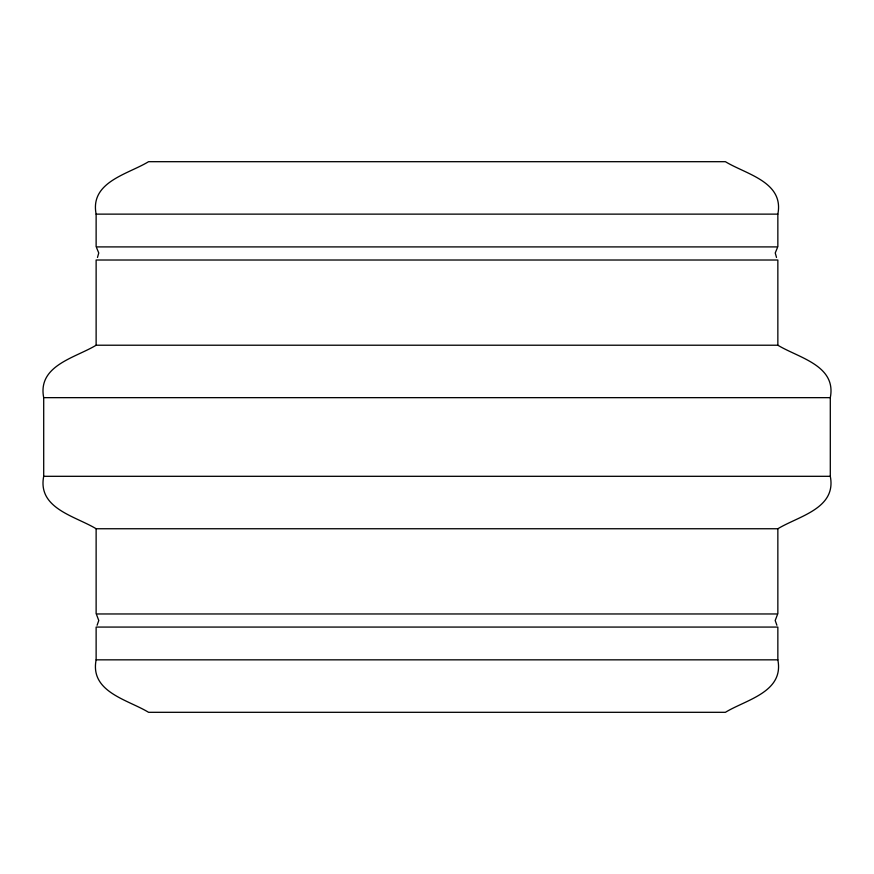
<?xml version="1.0" encoding="UTF-8"?>
<svg xmlns="http://www.w3.org/2000/svg" width="874" height="874" viewBox="0 0 874 874"><rect width="100%" height="100%" fill="white"/><g stroke="black" fill="none" stroke-linecap="round" stroke-linejoin="round"><path stroke-width="1.31" d="M43.7 397.659C37.342 365.387 75.481 357.827 96.129 345.219L777.849 345.219C798.508 357.827 836.658 365.387 830.3 397.659L830.3 476.308C836.658 508.592 798.508 516.141 777.849 528.748L96.129 528.748C75.481 516.141 37.342 508.581 43.7 476.308L43.7 397.659L830.3 397.659M96.129 214.13C89.771 181.858 127.91 174.297 148.569 161.69L725.409 161.69C746.057 174.297 784.218 181.858 777.849 214.13L777.849 246.905L96.129 246.905L96.129 214.13L777.849 214.13M777.849 659.837C784.207 692.121 746.057 699.681 725.409 712.31L148.569 712.31C127.91 699.692 89.771 692.11 96.129 659.837L96.129 627.073L777.849 627.073L777.849 659.837L96.129 659.837M97.484 257.459L98.751 252.968L96.632 247.845M97.09 625.281L98.784 620.496L96.643 614.892M777.347 247.845L775.238 252.968L776.505 257.459M777.347 614.892L775.194 620.496L776.899 625.281M43.7 476.308L830.3 476.308M777.849 345.219L777.849 260.015L96.129 260.015L96.129 345.219M777.849 528.748L777.849 613.963L96.129 613.963L96.129 528.748"/></g></svg>
